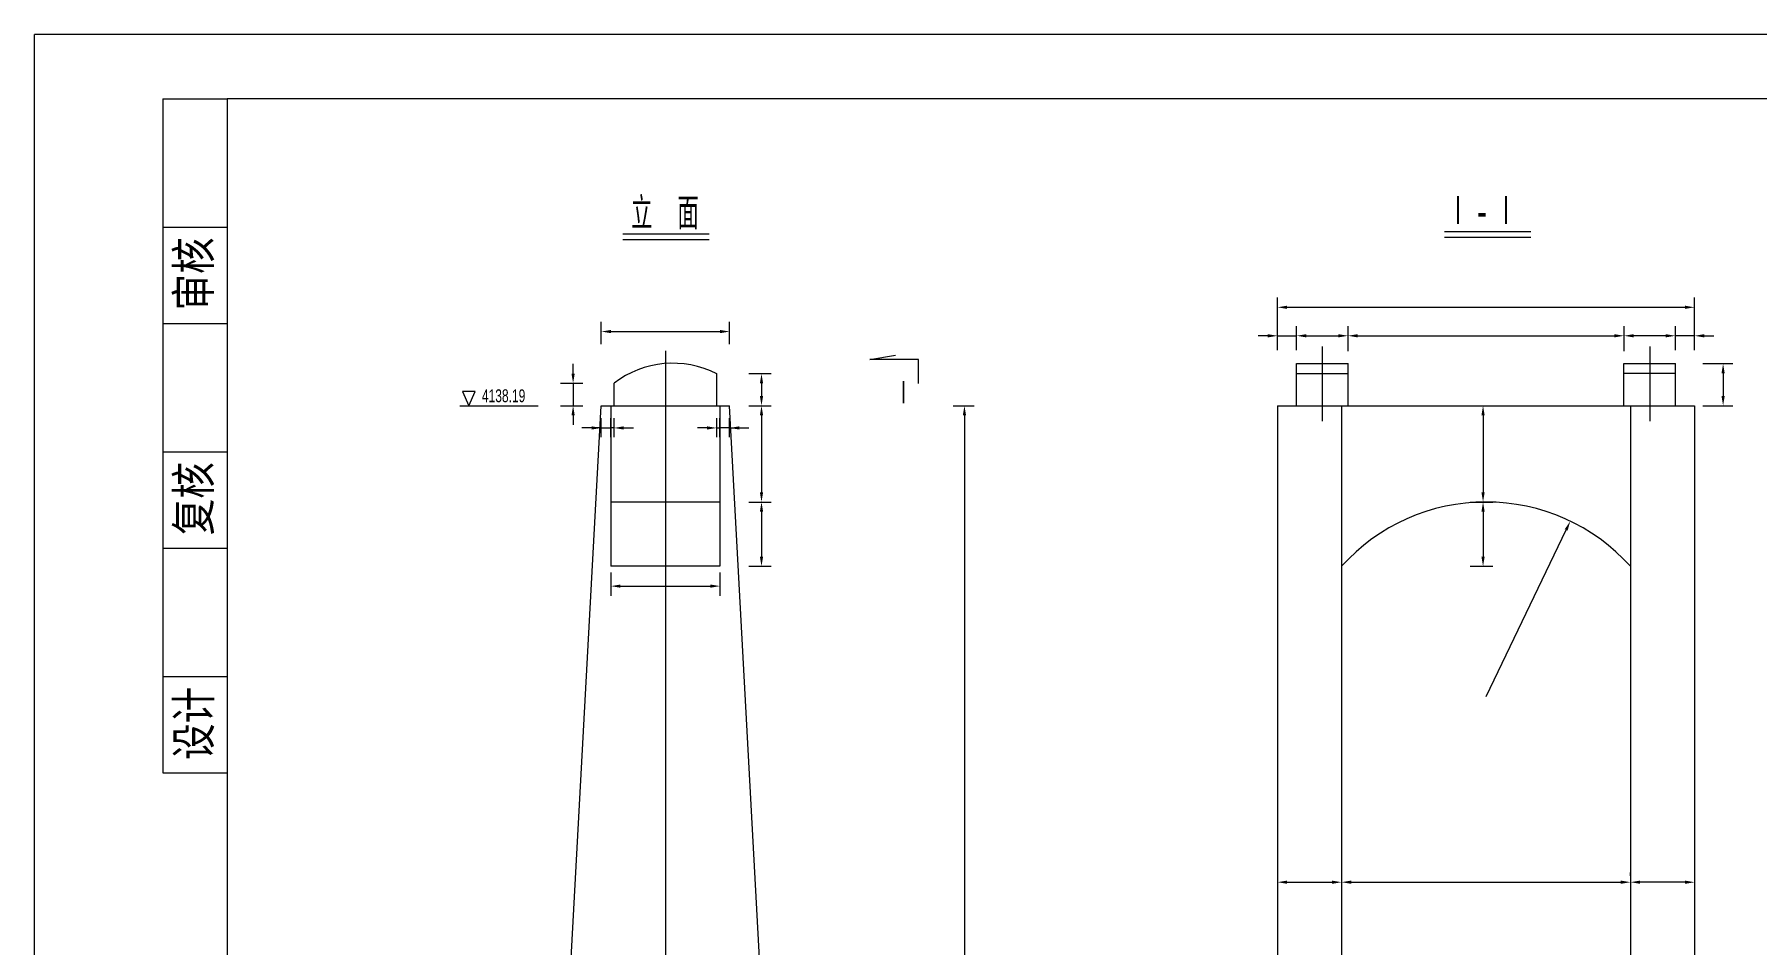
# Model space of a CAD drawing. Extents: x 5047 to 9247, y -2333 to 637.
# Drawn here: x 5047 to 7732, y -782 to 637 of the extents above; entities that cross this region are included whole.
import ezdxf
from ezdxf.enums import TextEntityAlignment as Align

# ---------------------------------------------------------------- set-up
doc = ezdxf.new("R2010")
doc.units = 0
doc.layers.get('0').update_dxf_attribs({"linetype": 'CONTINUOUS'})
doc.layers.get('DEFPOINTS').update_dxf_attribs({"linetype": 'CONTINUOUS'})
doc.layers.add('JDX', color=6, linetype='CONTINUOUS')
doc.styles.add('GGX1', font='romanc.shx', dxfattribs={"bigfont": 'dk.shx'})
doc.styles.get("Standard").update_dxf_attribs({"font": 'stxt.shx', "width": 0.8, "bigfont": 'dk.shx'})
doc.dimstyles.get("Standard").update_dxf_attribs({"dimtxt": 0.18, "dimasz": 0.18, "dimexe": 0.18, "dimexo": 0.0625, "dimgap": 0.09, "dimtad": 0, "dimtih": 1, "dimtoh": 1, "dimdec": 4, "dimzin": 0, "dimdsep": 46, "dimtxsty": 'Standard', "dimcen": 0.09, "dimadec": 0, "dimazin": 0, "dimtfac": 1, "dimtdec": 4, "dimtofl": 0, "dimtmove": 0, "dimatfit": 3, "dimfxl": 0, "dimtolj": 1, "dimtzin": 0, "dimarcsym": 0})

# ---------------------------------------------------------------- blocks, each defined once
blk = doc.blocks.new('*D22')
at = {"color": 2}
for p, q in [((7589, 167.4), (7574, 167.4)), ((7604, 144.9), (7604, 182.4)), ((7634, 167.4), (7604, 167.4)), ((7634, 144.9), (7634, 182.4)), ((7649, 167.4), (7664, 167.4))]:
    blk.add_line(p, q, dxfattribs=at)
for points in [[(7589, 169.9), (7589, 164.9), (7604, 167.4)], [(7649, 169.9), (7649, 164.9), (7634, 167.4)]]:
    blk.add_solid(points, dxfattribs=at)
at = {"layer": 'DEFPOINTS', "color": 0}
for p in [(7604, 167.4), (7604, 134.9), (7634, 134.9)]:
    blk.add_point(p, dxfattribs=at)
blk = doc.blocks.new('*D23')
at = {"color": 2}
for p, q in [((6984, 177.4), (6984, 226.8)), ((7634, 177.4), (7634, 226.8)), ((6999, 211.8), (7619, 211.8))]:
    blk.add_line(p, q, dxfattribs=at)
for points in [[(6999, 214.3), (6999, 209.3), (6984, 211.8)], [(7619, 214.3), (7619, 209.3), (7634, 211.8)]]:
    blk.add_solid(points, dxfattribs=at)
at = {"layer": 'DEFPOINTS', "color": 0}
for p in [(7634, 211.8), (6984, 167.4), (7634, 167.4)]:
    blk.add_point(p, dxfattribs=at)
blk = doc.blocks.new('*D25')
at = {"color": 2}
for p, q in [((7534, -636.9), (7534, -698.7)), ((7634, -636.9), (7634, -698.7)), ((7619, -683.7), (7549, -683.7))]:
    blk.add_line(p, q, dxfattribs=at)
for points in [[(7549, -681.2), (7549, -686.2), (7534, -683.7)], [(7619, -681.2), (7619, -686.2), (7634, -683.7)]]:
    blk.add_solid(points, dxfattribs=at)
at = {"layer": 'DEFPOINTS', "color": 0}
for p in [(7534, -626.9), (7634, -626.9), (7534, -683.7)]:
    blk.add_point(p, dxfattribs=at)
blk = doc.blocks.new('*D28')
at = {"color": 2}
for p, q in [((6478.8, 58.5), (6511.4, 58.5)), ((6496.4, 43.5), (6496.4, -841.5)), ((6478.8, -856.5), (6511.4, -856.5))]:
    blk.add_line(p, q, dxfattribs=at)
for points in [[(6493.9, 43.5), (6498.9, 43.5), (6496.4, 58.5)], [(6493.9, -841.5), (6498.9, -841.5), (6496.4, -856.5)]]:
    blk.add_solid(points, dxfattribs=at)
at = {"layer": 'DEFPOINTS', "color": 0}
for p in [(6468.8, 58.5), (6468.8, -856.5), (6496.4, -856.5)]:
    blk.add_point(p, dxfattribs=at)
blk = doc.blocks.new('*D42')
at = {"color": 2}
for p, q in [((5945.5, -201.5), (5945.5, -237.5)), ((6115.5, -201.5), (6115.5, -237.5)), ((5960.5, -222.5), (6100.5, -222.5))]:
    blk.add_line(p, q, dxfattribs=at)
for points in [[(5960.5, -220), (5960.5, -225), (5945.5, -222.5)], [(6100.5, -220), (6100.5, -225), (6115.5, -222.5)]]:
    blk.add_solid(points, dxfattribs=at)
at = {"layer": 'DEFPOINTS', "color": 0}
for p in [(5945.5, -191.5), (6115.5, -191.5), (6115.5, -222.5)]:
    blk.add_point(p, dxfattribs=at)
blk = doc.blocks.new('*D43')
at = {"color": 2}
for p, q in [((6160.3, 58.5), (6195.2, 58.5)), ((6180.2, 43.5), (6180.2, -76.5)), ((6160.3, -91.5), (6195.2, -91.5))]:
    blk.add_line(p, q, dxfattribs=at)
for points in [[(6177.7, 43.5), (6182.7, 43.5), (6180.2, 58.5)], [(6177.7, -76.5), (6182.7, -76.5), (6180.2, -91.5)]]:
    blk.add_solid(points, dxfattribs=at)
at = {"layer": 'DEFPOINTS', "color": 0}
for p in [(6150.3, 58.5), (6150.3, -91.5), (6180.2, -91.5)]:
    blk.add_point(p, dxfattribs=at)
blk = doc.blocks.new('*D44')
at = {"color": 2}
for p, q in [((6160.3, -91.5), (6195.2, -91.5)), ((6180.2, -106.5), (6180.2, -176.5)), ((6160.3, -191.5), (6195.2, -191.5))]:
    blk.add_line(p, q, dxfattribs=at)
for points in [[(6177.7, -106.5), (6182.7, -106.5), (6180.2, -91.5)], [(6177.7, -176.5), (6182.7, -176.5), (6180.2, -191.5)]]:
    blk.add_solid(points, dxfattribs=at)
at = {"layer": 'DEFPOINTS', "color": 0}
for p in [(6150.3, -91.5), (6150.3, -191.5), (6180.2, -191.5)]:
    blk.add_point(p, dxfattribs=at)
blk = doc.blocks.new('*D45')
at = {"color": 2}
for p, q in [((5930.5, 154.4), (5930.5, 189)), ((6130.5, 154.4), (6130.5, 189)), ((5945.5, 174), (6115.5, 174))]:
    blk.add_line(p, q, dxfattribs=at)
for points in [[(5945.5, 176.5), (5945.5, 171.5), (5930.5, 174)], [(6115.5, 176.5), (6115.5, 171.5), (6130.5, 174)]]:
    blk.add_solid(points, dxfattribs=at)
at = {"layer": 'DEFPOINTS', "color": 0}
for p in [(6130.5, 174), (5930.5, 144.4), (6130.5, 144.4)]:
    blk.add_point(p, dxfattribs=at)
blk = doc.blocks.new('*D46')
at = {"color": 2}
blk.add_line((7309, -394.6), (7433.8, -134.9), dxfattribs=at)
blk.add_solid([(7431.6, -133.9), (7436.1, -136), (7440.3, -121.4)], dxfattribs=at)
at = {"layer": 'DEFPOINTS', "color": 0}
for p in [(7440.3, -121.4), (7309, -394.6)]:
    blk.add_point(p, dxfattribs=at)
blk = doc.blocks.new('*D47')
at = {"color": 2}
for p, q in [((7534, -673.7), (7534, -668.7)), ((7099, -683.7), (7519, -683.7))]:
    blk.add_line(p, q, dxfattribs=at)
for points in [[(7099, -681.2), (7099, -686.2), (7084, -683.7)], [(7519, -681.2), (7519, -686.2), (7534, -683.7)]]:
    blk.add_solid(points, dxfattribs=at)
at = {"layer": 'DEFPOINTS', "color": 0}
for p in [(7084, -626.9), (7534, -683.7), (7534, -683.7)]:
    blk.add_point(p, dxfattribs=at)
blk = doc.blocks.new('*D48')
at = {"color": 2}
for p, q in [((6984, -636.9), (6984, -698.7)), ((7084, -636.9), (7084, -698.7)), ((6999, -683.7), (7069, -683.7))]:
    blk.add_line(p, q, dxfattribs=at)
for points in [[(6999, -681.2), (6999, -686.2), (6984, -683.7)], [(7069, -681.2), (7069, -686.2), (7084, -683.7)]]:
    blk.add_solid(points, dxfattribs=at)
at = {"layer": 'DEFPOINTS', "color": 0}
for p in [(6984, -626.9), (7084, -626.9), (7084, -683.7)]:
    blk.add_point(p, dxfattribs=at)
blk = doc.blocks.new('*D49')
at = {"color": 2}
for p, q in [((7109, 167.4), (7509, 167.4)), ((7524, 177.3), (7524, 182.4))]:
    blk.add_line(p, q, dxfattribs=at)
for points in [[(7109, 169.9), (7109, 164.9), (7094, 167.4)], [(7509, 169.9), (7509, 164.9), (7524, 167.4)]]:
    blk.add_solid(points, dxfattribs=at)
at = {"layer": 'DEFPOINTS', "color": 0}
for p in [(7094, 167.3), (7524, 167.4), (7524, 167.3)]:
    blk.add_point(p, dxfattribs=at)
blk = doc.blocks.new('*D50')
at = {"color": 2}
for p, q in [((7029, 167.4), (7079, 167.4)), ((7094, 143.4), (7094, 182.4))]:
    blk.add_line(p, q, dxfattribs=at)
for points in [[(7029, 169.9), (7029, 164.9), (7014, 167.4)], [(7079, 169.9), (7079, 164.9), (7094, 167.4)]]:
    blk.add_solid(points, dxfattribs=at)
at = {"layer": 'DEFPOINTS', "color": 0}
for p in [(7094, 167.4), (7014, 134.9), (7094, 133.4)]:
    blk.add_point(p, dxfattribs=at)
blk = doc.blocks.new('*D51')
at = {"color": 2}
for p, q in [((6969, 167.4), (6954, 167.4)), ((6984, 144.9), (6984, 182.4)), ((6984, 167.4), (7014, 167.4)), ((7014, 144.9), (7014, 182.4)), ((7029, 167.4), (7044, 167.4))]:
    blk.add_line(p, q, dxfattribs=at)
for points in [[(6969, 169.9), (6969, 164.9), (6984, 167.4)], [(7029, 169.9), (7029, 164.9), (7014, 167.4)]]:
    blk.add_solid(points, dxfattribs=at)
at = {"layer": 'DEFPOINTS', "color": 0}
for p in [(7014, 167.4), (6984, 134.9), (7014, 134.9)]:
    blk.add_point(p, dxfattribs=at)
blk = doc.blocks.new('*D52')
at = {"color": 2}
for p, q in [((7284.5, 58.5), (7319.4, 58.5)), ((7304.4, 43.5), (7304.4, -76.5)), ((7284.5, -91.5), (7319.4, -91.5))]:
    blk.add_line(p, q, dxfattribs=at)
for points in [[(7301.9, 43.5), (7306.9, 43.5), (7304.4, 58.5)], [(7301.9, -76.5), (7306.9, -76.5), (7304.4, -91.5)]]:
    blk.add_solid(points, dxfattribs=at)
at = {"layer": 'DEFPOINTS', "color": 0}
for p in [(7274.5, 58.5), (7274.5, -91.5), (7304.4, -91.5)]:
    blk.add_point(p, dxfattribs=at)
blk = doc.blocks.new('*D53')
at = {"color": 2}
for p, q in [((7284.5, -91.5), (7319.4, -91.5)), ((7304.4, -106.5), (7304.4, -176.5)), ((7284.5, -191.5), (7319.4, -191.5))]:
    blk.add_line(p, q, dxfattribs=at)
for points in [[(7301.9, -106.5), (7306.9, -106.5), (7304.4, -91.5)], [(7301.9, -176.5), (7306.9, -176.5), (7304.4, -191.5)]]:
    blk.add_solid(points, dxfattribs=at)
at = {"layer": 'DEFPOINTS', "color": 0}
for p in [(7274.5, -91.5), (7274.5, -191.5), (7304.4, -191.5)]:
    blk.add_point(p, dxfattribs=at)
blk = doc.blocks.new('*D54')
at = {"color": 2}
for p, q in [((7524, 143.4), (7524, 182.4)), ((7589, 167.4), (7539, 167.4))]:
    blk.add_line(p, q, dxfattribs=at)
for points in [[(7539, 169.9), (7539, 164.9), (7524, 167.4)], [(7589, 169.9), (7589, 164.9), (7604, 167.4)]]:
    blk.add_solid(points, dxfattribs=at)
at = {"layer": 'DEFPOINTS', "color": 0}
for p in [(7524, 167.4), (7604, 134.9), (7524, 133.4)]:
    blk.add_point(p, dxfattribs=at)
blk = doc.blocks.new('*D59')
at = {"color": 2}
for p, q in [((6160.3, 108.5), (6195.2, 108.5)), ((6180.2, 93.5), (6180.2, 73.5)), ((6160.3, 58.5), (6195.2, 58.5))]:
    blk.add_line(p, q, dxfattribs=at)
for points in [[(6177.7, 93.5), (6182.7, 93.5), (6180.2, 108.5)], [(6177.7, 73.5), (6182.7, 73.5), (6180.2, 58.5)]]:
    blk.add_solid(points, dxfattribs=at)
at = {"layer": 'DEFPOINTS', "color": 0}
for p in [(6150.3, 108.5), (6150.3, 58.5), (6180.2, 58.5)]:
    blk.add_point(p, dxfattribs=at)
blk = doc.blocks.new('*D60')
at = {"color": 2}
for p, q in [((5886.7, 108.5), (5886.7, 123.5)), ((5866.8, 93.5), (5901.7, 93.5)), ((5886.7, 93.5), (5886.7, 58.5)), ((5866.8, 58.5), (5901.7, 58.5)), ((5886.7, 43.5), (5886.7, 28.5))]:
    blk.add_line(p, q, dxfattribs=at)
for points in [[(5884.2, 108.5), (5889.2, 108.5), (5886.7, 93.5)], [(5884.2, 43.5), (5889.2, 43.5), (5886.7, 58.5)]]:
    blk.add_solid(points, dxfattribs=at)
at = {"layer": 'DEFPOINTS', "color": 0}
for p in [(5856.8, 93.5), (5856.8, 58.5), (5886.7, 58.5)]:
    blk.add_point(p, dxfattribs=at)
blk = doc.blocks.new('*D61')
at = {"color": 2}
for p, q in [((7646.8, 124.1), (7693.4, 124.1)), ((7678.4, 109.1), (7678.4, 73.5)), ((7646.8, 58.5), (7693.4, 58.5))]:
    blk.add_line(p, q, dxfattribs=at)
for points in [[(7675.9, 109.1), (7680.9, 109.1), (7678.4, 124.1)], [(7675.9, 73.5), (7680.9, 73.5), (7678.4, 58.5)]]:
    blk.add_solid(points, dxfattribs=at)
at = {"layer": 'DEFPOINTS', "color": 0}
for p in [(7636.8, 124.1), (7636.8, 58.5), (7678.4, 58.5)]:
    blk.add_point(p, dxfattribs=at)

msp = doc.modelspace()

# ---------------------------------------------------------------- linework, layer by layer
at = {"color": 6, "linetype": 'Continuous'}
for p, q in [((5347.47511, 536.76313), (5347.47511, -2233.23687)), ((9147.47511, 536.76313), (5347.47511, 536.76313))]:
    msp.add_line(p, q, dxfattribs=at)
at = {"color": 2, "linetype": 'Continuous'}
msp.add_line((5347.47511, 536.76313), (5347.47511, 536.76313), dxfattribs=at)
at = {"color": 3}
for p, q in [((6030.54051, 143.87588), (6030.54051, -1852.49037)), ((7053.98442, 150.74539), (7053.98442, 34.40686)), ((7563.98442, 150.74539), (7563.98442, 34.40686))]:
    msp.add_line(p, q, dxfattribs=at)
at = {"color": 2}
for p, q in [((6349.12986, 130.70891), (6389.23593, 137.19578)), ((6424.63659, 130.70891), (6349.12986, 130.70891)), ((6424.63659, 93.23169), (6424.63659, 130.70891)), ((5710.1652, 58.51318), (5832.1652, 58.51318)), ((5714.1652, 80.51318), (5724.1652, 58.51318)), ((5734.1652, 80.51318), (5714.1652, 80.51318)), ((5724.1652, 58.51318), (5734.1652, 80.51318)), ((5930.54051, 9.63303), (5930.54051, 38.87625)), ((5945.54051, 9.63303), (5945.54051, 38.87625)), ((5945.54051, 9.63303), (5945.54051, 38.87625)), ((5950.54051, 9.63303), (5950.54051, 38.87625)), ((6110.54051, 9.63303), (6110.54051, 38.87625)), ((6115.54051, 9.63303), (6115.54051, 38.87625)), ((6115.54051, 9.63303), (6115.54051, 38.87625)), ((6130.54051, 9.63303), (6130.54051, 38.87625)), ((5915.54051, 23.87625), (5900.54051, 23.87625)), ((5930.54051, 23.87625), (5915.54051, 23.87625)), ((5930.54051, 23.87625), (5945.54051, 23.87625)), ((5950.54051, 23.87625), (5945.54051, 23.87625)), ((5960.54051, 23.87625), (5975.54051, 23.87625)), ((5965.54051, 23.87625), (5980.54051, 23.87625)), ((6095.54051, 23.87625), (6080.54051, 23.87625)), ((6100.54051, 23.87625), (6085.54051, 23.87625)), ((6110.54051, 23.87625), (6115.54051, 23.87625)), ((6130.54051, 23.87625), (6115.54051, 23.87625)), ((6130.54051, 23.87625), (6145.54051, 23.87625)), ((6145.54051, 23.87625), (6160.54051, 23.87625))]:
    msp.add_line(p, q, dxfattribs=at)
for p, q in [((6110.54051, 58.51318), (6110.54051, 108.51318)), ((7013.98442, 58.51318), (7013.98442, 124.21963)), ((7013.98442, 124.21963), (7093.98442, 124.21963)), ((7093.98442, 58.51318), (7093.98442, 124.21963)), ((7523.98442, 58.51318), (7523.98442, 124.21963)), ((7523.98442, 124.21963), (7603.98442, 124.21963)), ((7603.98442, 58.51318), (7603.98442, 124.21963)), ((5950.54051, 58.51318), (5950.54051, 93.51318)), ((5880.77051, -856.48682), (5930.54051, 58.51318)), ((5930.54051, 58.51318), (6130.54051, 58.51318)), ((6180.31051, -856.48682), (6130.54051, 58.51318)), ((6983.98442, 58.51318), (7633.98442, 58.51318))]:
    msp.add_line(p, q)
at = {"color": 1}
for p, q in [((7013.98442, 108.51318), (7093.98442, 108.51318)), ((7603.98442, 108.51318), (7523.98442, 108.51318)), ((5945.54051, 58.51318), (5945.54051, -191.48682)), ((6115.54051, 58.51318), (6115.54051, -191.48682)), ((6115.54051, -91.48682), (5945.54051, -91.48682)), ((6115.54051, -191.48682), (5945.54051, -191.48682))]:
    msp.add_line(p, q, dxfattribs=at)
at = {"color": 7}
for p, q in [((6983.98442, 58.51318), (6983.98442, -856.48682)), ((7083.98442, 58.51318), (7083.98442, -856.48682)), ((7533.98442, 58.51318), (7533.98442, -856.48682)), ((7633.98442, 58.51318), (7633.98442, -856.48682))]:
    msp.add_line(p, q, dxfattribs=at)
at = {"color": 2, "linetype": 'Continuous'}
for points in [[(5047.47511, -2333.23687), (5047.47511, 636.76313)], [(9247.47511, 636.76313), (5047.47511, 636.76313)], [(5247.47511, 336.76313), (5347.47511, 336.76313), (5347.47511, 336.76313)], [(5247.47511, 186.76313), (5347.47511, 186.76313), (5347.47511, 186.76313)], [(5247.47511, -13.23687), (5347.47511, -13.23687), (5347.47511, -13.23687)], [(5247.47511, -163.23687), (5347.47511, -163.23687), (5347.47511, -163.23687)], [(5247.47511, -363.23687), (5347.47511, -363.23687), (5347.47511, -363.23687)]]:
    msp.add_lwpolyline(points, dxfattribs=at)
at = {"color": 7, "linetype": 'Continuous'}
for points in [[(5247.47511, 536.76313), (5247.47511, -513.23687), (5247.47511, -513.23687)], [(5247.47511, 536.76313), (5347.47511, 536.76313), (5347.47511, 536.76313)], [(5247.47511, -513.23687), (5347.47511, -513.23687), (5347.47511, -513.23687)]]:
    msp.add_lwpolyline(points, dxfattribs=at)
for centre, radius, start, end in [((6042.05225, -25.33799), 150, 62.81642718, 127.59516456), ((7308.98442, -394.61182), 303.125, 42.07502205, 137.92497795)]:
    msp.add_arc(centre, radius, start, end)
at = {"color": 2}
for points in [[(5915.54051, 26.37625), (5915.54051, 21.37625), (5930.54051, 23.87625)], [(5965.54051, 26.37625), (5965.54051, 21.37625), (5950.54051, 23.87625)], [(6095.54051, 26.37625), (6095.54051, 21.37625), (6110.54051, 23.87625)], [(6145.54051, 26.37625), (6145.54051, 21.37625), (6130.54051, 23.87625)]]:
    msp.add_solid(points, dxfattribs=at)
at = {"layer": 'JDX', "color": 7}
for p, q in [((5964.19855, 326.25763), (6098.58533, 326.25763)), ((7244.32951, 329.81506), (7378.7163, 329.81506))]:
    msp.add_line(p, q, dxfattribs=at)
at = {"layer": 'JDX', "color": 2}
for p, q in [((5964.19855, 317.25763), (6098.58533, 317.25763)), ((7244.32951, 320.81506), (7378.7163, 320.81506))]:
    msp.add_line(p, q, dxfattribs=at)

# ---------------------------------------------------------------- texts
at = {"color": 2, "style": 'GGX1'}
for s, p in [('审核', (5327.47511, 206.76313)), ('复核', (5327.47511, -143.23687)), ('设计', (5327.47511, -493.23687))]:
    msp.add_text(s, height=60, rotation=90, dxfattribs=at).set_placement(p)
at = {"color": 2, "width": 0.7}
msp.add_text('4138.19', height=20, dxfattribs=at).set_placement((5778.42487, 74.02328), align=Align.MIDDLE)
at = {"layer": 'JDX', "color": 2, "width": 0.7}
for s, p in [('立   面', (5976.91323, 333.08611)), ('Ⅰ - Ⅰ', (7248.55023, 336.64354))]:
    msp.add_text(s, height=50, dxfattribs=at).set_placement(p)
at = {"layer": 'JDX', "color": 2, "text_generation_flag": 2, "width": 0.7}
msp.add_text('Ⅰ', height=40, rotation=180, dxfattribs=at).set_placement((6388.17865, 100.98372))

# ---------------------------------------------------------------- dimensions: what is measured, and where the dimension line sits
for base, p1, p2, override, picture, middle in [((7633.98442, 211.81688), (6983.98442, 167.43985), (7633.98442, 167.43985), {"dimtxt": 20, "dimasz": 15, "dimexe": 15, "dimexo": 10, "dimgap": 4.5, "dimtad": 1, "dimtih": 0, "dimtoh": 0, "dimzin": 8, "dimlunit": 6, "dimcen": 2.5, "dimclrd": 2, "dimclre": 2, "dimclrt": 2, "dimtofl": 1, "dimtmove": 2}, '*D23', (7308.98442, 226.31688)), ((6130.54051, 173.97774), (5930.54051, 144.42737), (6130.54051, 144.42737), {"dimtxt": 20, "dimasz": 15, "dimexe": 15, "dimexo": 10, "dimgap": 4.5, "dimtad": 1, "dimtih": 0, "dimtoh": 0, "dimzin": 8, "dimlunit": 6, "dimcen": 2.5, "dimclrd": 2, "dimclre": 2, "dimclrt": 2, "dimtofl": 1, "dimtmove": 2}, '*D45', (6030.54051, 188.47774)), ((7013.98442, 167.43985), (6983.98442, 134.9403), (7013.98442, 134.9403), {"dimtxt": 20, "dimasz": 15, "dimexe": 15, "dimexo": 10, "dimgap": 4.5, "dimtad": 1, "dimtih": 0, "dimtoh": 0, "dimzin": 8, "dimlunit": 6, "dimcen": 2.5, "dimclrd": 2, "dimclre": 2, "dimclrt": 2, "dimtofl": 1, "dimtmove": 2}, '*D51', (6998.98442, 181.93985)), ((7093.98442, 167.43985), (7013.98442, 134.9403), (7093.98442, 133.42514), {"dimtxt": 20, "dimasz": 15, "dimexe": 15, "dimexo": 10, "dimgap": 4.5, "dimtad": 1, "dimtih": 0, "dimtoh": 0, "dimzin": 8, "dimlunit": 6, "dimcen": 2.5, "dimse1": 1, "dimclrd": 2, "dimclre": 2, "dimclrt": 2, "dimtofl": 1, "dimtmove": 2}, '*D50', (7053.98442, 181.93985)), ((7523.98442, 167.43985), (7093.98442, 167.34936), (7523.98442, 167.34936), {"dimtxt": 20, "dimasz": 15, "dimexe": 15, "dimexo": 10, "dimgap": 4.5, "dimtad": 1, "dimtih": 0, "dimtoh": 0, "dimzin": 8, "dimlunit": 6, "dimcen": 2.5, "dimse1": 1, "dimclrd": 2, "dimclre": 2, "dimclrt": 2, "dimtofl": 1, "dimtmove": 2}, '*D49', (7308.98442, 181.93985)), ((6115.54051, -222.50595), (5945.54051, -191.48682), (6115.54051, -191.48682), {"dimtxt": 20, "dimasz": 15, "dimexe": 15, "dimexo": 10, "dimgap": 4.5, "dimtad": 1, "dimtih": 0, "dimtoh": 0, "dimzin": 8, "dimlunit": 6, "dimcen": 2.5, "dimclrd": 2, "dimclre": 2, "dimclrt": 2, "dimtofl": 1, "dimtmove": 2}, '*D42', (6030.54051, -208.00595)), ((7083.98442, -683.72807), (6983.98442, -626.85333), (7083.98442, -626.85333), {"dimtxt": 20, "dimasz": 15, "dimexe": 15, "dimexo": 10, "dimgap": 4.5, "dimtad": 1, "dimtih": 0, "dimtoh": 0, "dimzin": 8, "dimlunit": 6, "dimcen": 2.5, "dimclrd": 2, "dimclre": 2, "dimclrt": 2, "dimtofl": 1, "dimtmove": 2}, '*D48', (7033.98442, -669.22807)), ((7533.98442, -683.72807), (7083.98442, -626.85333), (7533.98442, -683.72807), {"dimtxt": 20, "dimasz": 15, "dimexe": 15, "dimexo": 10, "dimgap": 4.5, "dimtad": 1, "dimtih": 0, "dimtoh": 0, "dimzin": 8, "dimlunit": 6, "dimcen": 2.5, "dimse1": 1, "dimclrd": 2, "dimclre": 2, "dimclrt": 2, "dimtofl": 1, "dimtmove": 2}, '*D47', (7308.98442, -669.22807)), ((7533.98442, -683.72807), (7633.98442, -626.85333), (7533.98442, -626.85333), {"dimtxt": 20, "dimasz": 15, "dimexe": 15, "dimexo": 10, "dimgap": 4.5, "dimtad": 1, "dimtih": 0, "dimtoh": 0, "dimzin": 8, "dimlunit": 6, "dimcen": 2.5, "dimclrd": 2, "dimclre": 2, "dimclrt": 2, "dimtofl": 1, "dimtmove": 2}, '*D25', (7583.98442, -669.22807))]:
    dim = msp.add_linear_dim(base=base, p1=p1, p2=p2, dimstyle='Standard', override=override)
    dim.commit()
    dim.dimension.update_dxf_attribs({"geometry": picture, "text_midpoint": middle})
for base, p1, p2, angle, override, picture, middle in [((7523.98442, 167.43985), (7603.98442, 134.9403), (7523.98442, 133.42514), 180, {"dimtxt": 20, "dimasz": 15, "dimexe": 15, "dimexo": 10, "dimgap": 4.5, "dimtad": 1, "dimtih": 0, "dimtoh": 0, "dimzin": 8, "dimlunit": 6, "dimcen": 2.5, "dimse1": 1, "dimclrd": 2, "dimclre": 2, "dimclrt": 2, "dimtofl": 1, "dimtmove": 2}, '*D54', (7563.98442, 181.93985)), ((7603.98442, 167.43985), (7633.98442, 134.9403), (7603.98442, 134.9403), 180, {"dimtxt": 20, "dimasz": 15, "dimexe": 15, "dimexo": 10, "dimgap": 4.5, "dimtad": 1, "dimtih": 0, "dimtoh": 0, "dimzin": 8, "dimlunit": 6, "dimcen": 2.5, "dimclrd": 2, "dimclre": 2, "dimclrt": 2, "dimtofl": 1, "dimtmove": 2}, '*D22', (7618.98442, 181.93985)), ((6180.23482, 58.51318), (6150.32406, 108.51318), (6150.32406, 58.51318), 90, {"dimtxt": 20, "dimasz": 15, "dimexe": 15, "dimexo": 10, "dimgap": 4.5, "dimtad": 1, "dimtih": 0, "dimtoh": 0, "dimzin": 8, "dimlunit": 6, "dimcen": 2.5, "dimclrd": 2, "dimclre": 2, "dimclrt": 2, "dimtofl": 1, "dimtmove": 2}, '*D59', (6165.73482, 83.51318)), ((6180.23482, -91.48682), (6150.32406, 58.51318), (6150.32406, -91.48682), 90, {"dimtxt": 20, "dimasz": 15, "dimexe": 15, "dimexo": 10, "dimgap": 4.5, "dimtad": 1, "dimtih": 0, "dimtoh": 0, "dimzin": 8, "dimlunit": 6, "dimcen": 2.5, "dimclrd": 2, "dimclre": 2, "dimclrt": 2, "dimtofl": 1, "dimtmove": 2}, '*D43', (6165.73482, -16.48682)), ((7304.37703, -91.48682), (7274.46627, 58.51318), (7274.46627, -91.48682), 90, {"dimtxt": 20, "dimasz": 15, "dimexe": 15, "dimexo": 10, "dimgap": 4.5, "dimtad": 1, "dimtih": 0, "dimtoh": 0, "dimzin": 8, "dimlunit": 6, "dimcen": 2.5, "dimclrd": 2, "dimclre": 2, "dimclrt": 2, "dimtofl": 1, "dimtmove": 2}, '*D52', (7289.87703, -16.48682)), ((6180.23482, -191.48682), (6150.32406, -91.48682), (6150.32406, -191.48682), 90, {"dimtxt": 20, "dimasz": 15, "dimexe": 15, "dimexo": 10, "dimgap": 4.5, "dimtad": 1, "dimtih": 0, "dimtoh": 0, "dimzin": 8, "dimlunit": 6, "dimcen": 2.5, "dimclrd": 2, "dimclre": 2, "dimclrt": 2, "dimtofl": 1, "dimtmove": 2}, '*D44', (6165.73482, -141.48682)), ((7304.37703, -191.48682), (7274.46627, -91.48682), (7274.46627, -191.48682), 90, {"dimtxt": 20, "dimasz": 15, "dimexe": 15, "dimexo": 10, "dimgap": 4.5, "dimtad": 1, "dimtih": 0, "dimtoh": 0, "dimzin": 8, "dimlunit": 6, "dimcen": 2.5, "dimclrd": 2, "dimclre": 2, "dimclrt": 2, "dimtofl": 1, "dimtmove": 2}, '*D53', (7289.87703, -141.48682))]:
    dim = msp.add_linear_dim(base=base, p1=p1, p2=p2, angle=angle, dimstyle='Standard', override=override)
    dim.commit()
    dim.dimension.update_dxf_attribs({"geometry": picture, "text_midpoint": middle})
dim = msp.add_linear_dim(base=(5886.67264, 58.51318), p1=(5856.76189, 93.51318), p2=(5856.76189, 58.51318), angle=90, dimstyle='Standard', override={"dimtxt": 20, "dimasz": 15, "dimexe": 15, "dimexo": 10, "dimgap": 4.5, "dimtad": 1, "dimtih": 0, "dimtoh": 0, "dimzin": 8, "dimlunit": 6, "dimcen": 2.5, "dimclrd": 2, "dimclre": 2, "dimclrt": 2, "dimtofl": 1, "dimtmove": 2})
dim.commit()
dim.dimension.update_dxf_attribs({"geometry": '*D60', "text_midpoint": (5869.73939, 77.30121), "dimtype": 160})
for base, p1, p2, text, picture, middle in [((7678.36734, 58.51318), (7636.84871, 124.09368), (7636.84871, 58.51318), '66.6', '*D61', (7663.86734, 91.30343)), ((6496.37008, -856.48682), (6468.80393, 58.51318), (6468.80393, -856.48682), '915', '*D28', (6481.87008, -398.98682))]:
    dim = msp.add_linear_dim(base=base, p1=p1, p2=p2, angle=90, text=text, dimstyle='Standard', override={"dimtxt": 20, "dimasz": 15, "dimexe": 15, "dimexo": 10, "dimgap": 4.5, "dimtad": 1, "dimtih": 0, "dimtoh": 0, "dimzin": 8, "dimlunit": 6, "dimcen": 2.5, "dimclrd": 2, "dimclre": 2, "dimclrt": 2, "dimtofl": 1, "dimtmove": 2})
    dim.commit()
    dim.dimension.update_dxf_attribs({"geometry": picture, "text_midpoint": middle})
at = {"color": 2}
dim = msp.add_radius_dim(center=(7308.98442, -394.61182), mpoint=(7440.33874, -121.42542), text='R=303', dimstyle='Standard', override={"dimtxt": 20, "dimasz": 15, "dimexe": 15, "dimexo": 10, "dimgap": 4.5, "dimtad": 1, "dimtih": 0, "dimtoh": 0, "dimzin": 8, "dimlunit": 6, "dimcen": 2.5, "dimclrd": 2, "dimclre": 2, "dimclrt": 2, "dimtofl": 1, "dimtmove": 2}, dxfattribs=at)
dim.commit()
dim.dimension.update_dxf_attribs({"geometry": '*D46', "text_midpoint": (7362.15218, -208.00841), "dimtype": 164})

doc.saveas('drawing.dxf')
